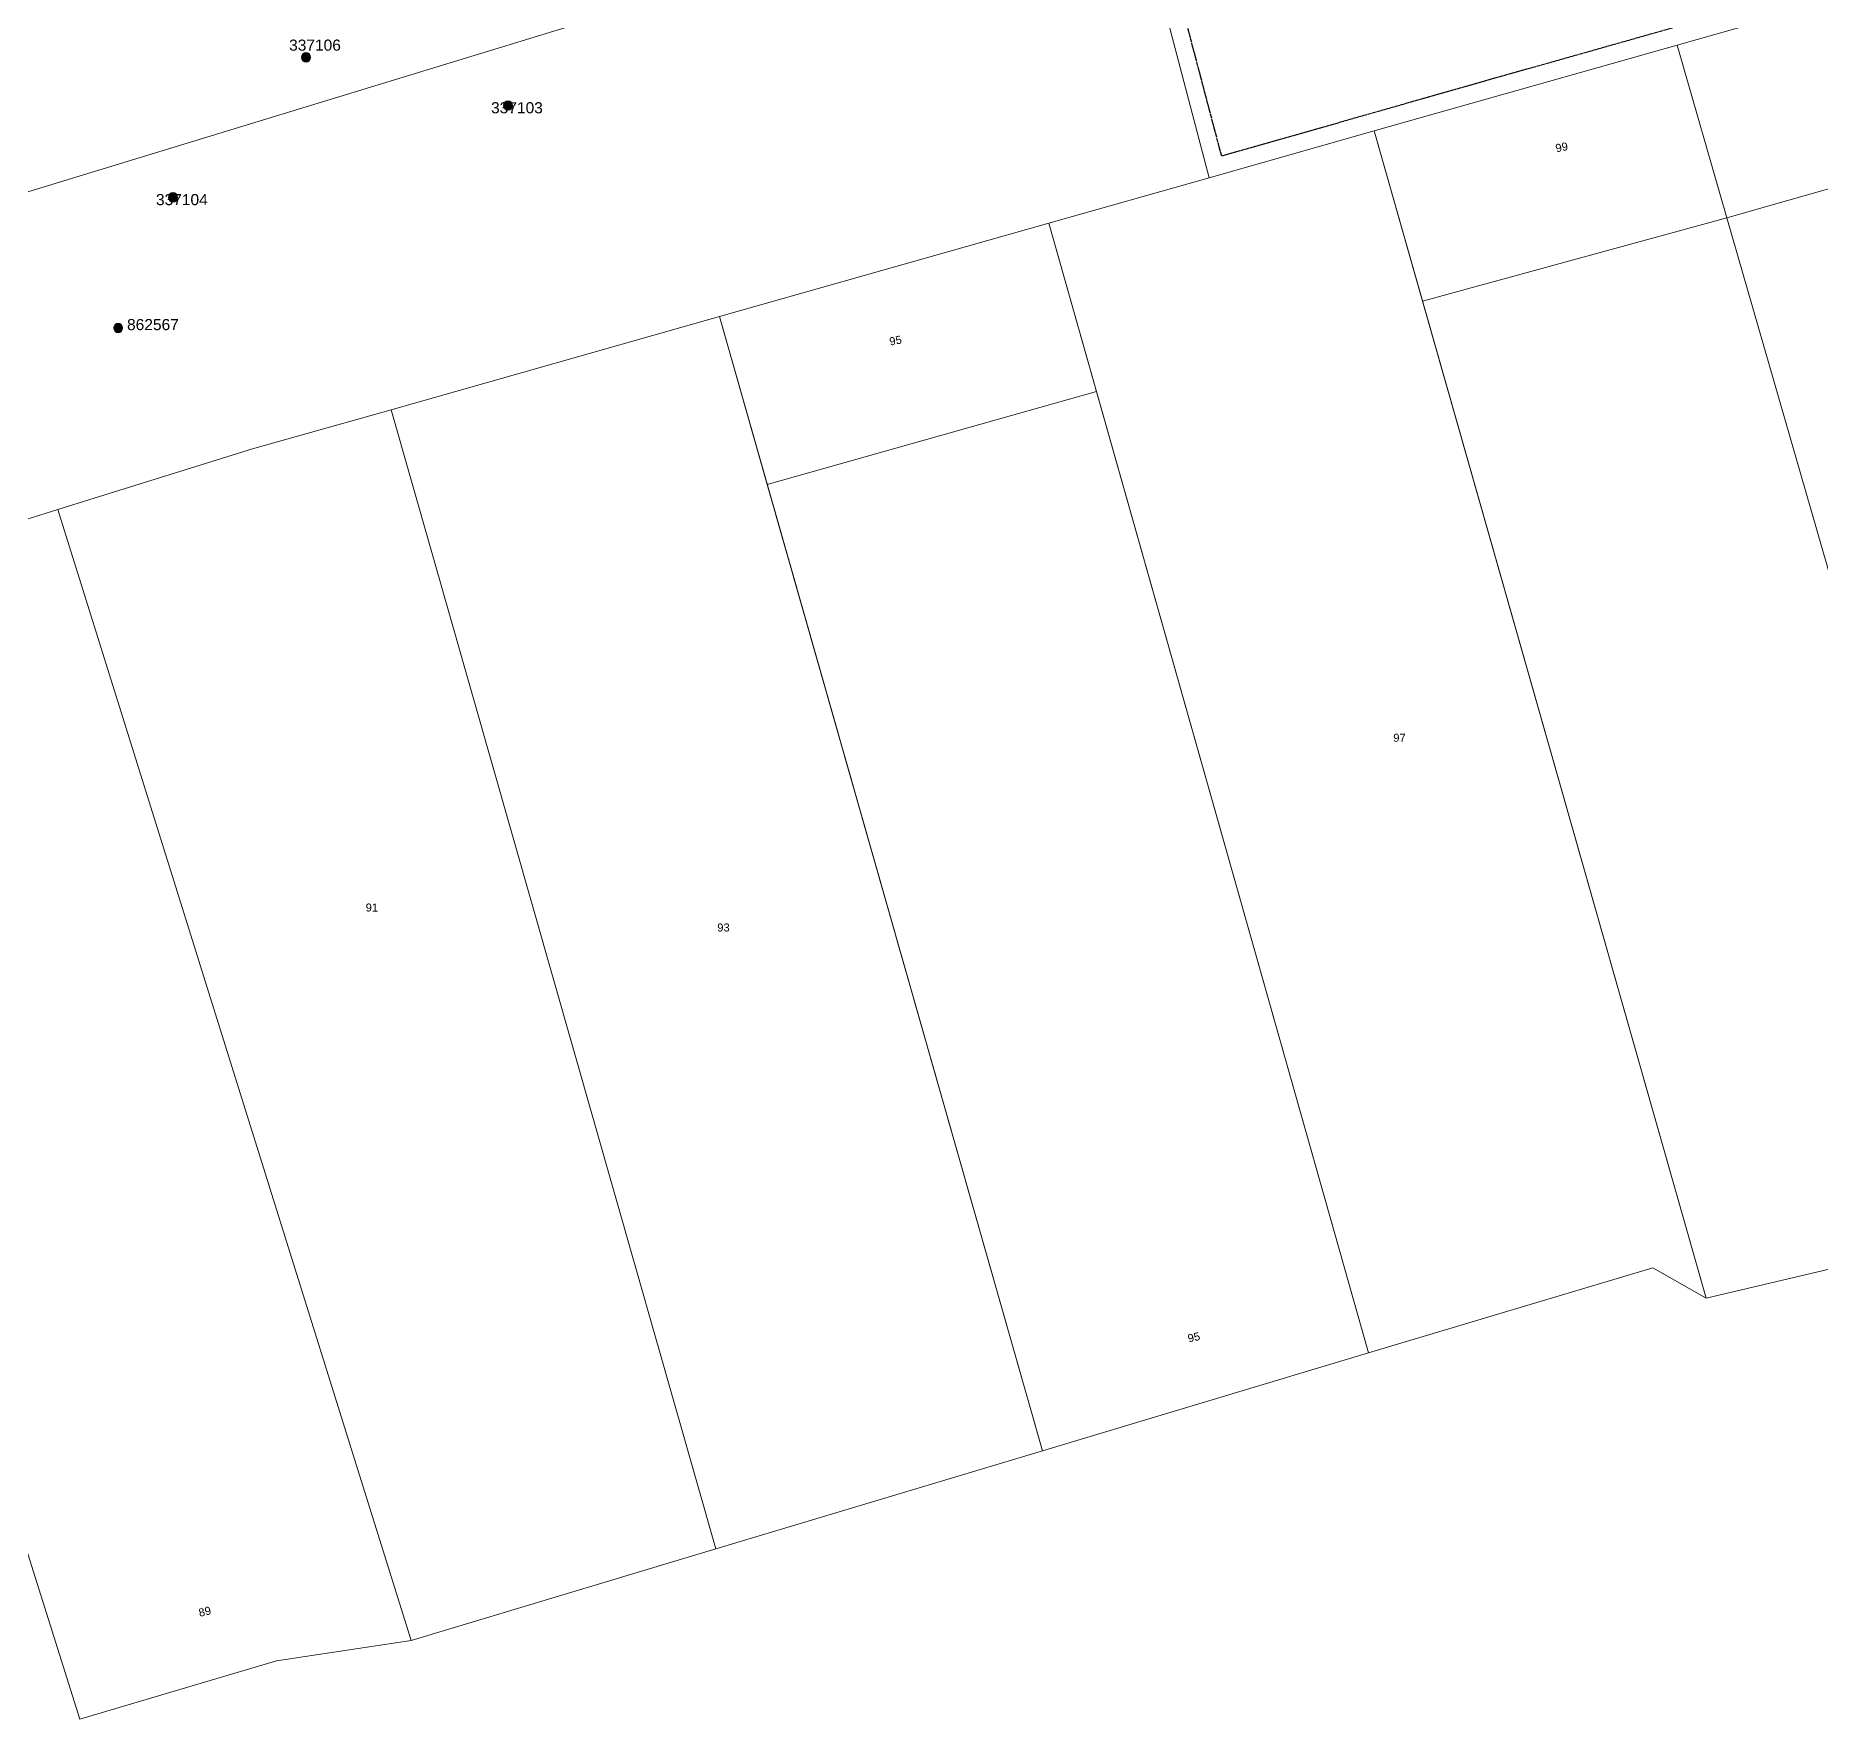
# Model space of a CAD drawing. Header units: metres. Extents: x 305887 to 307188, y 6269913 to 6270847.
# Drawn here: x 306325.1 to 306726.4, y 6269912.6 to 6270291.2 of the extents above; entities that cross this region are included whole.
import ezdxf
from ezdxf.enums import TextEntityAlignment as Align

# ---------------------------------------------------------------- set-up
doc = ezdxf.new("R2010")
doc.units = ezdxf.units.M
doc.linetypes.add('Cable Exist OH', pattern=[1, 1, 0])
doc.layers.get('0').update_dxf_attribs({"color": 6})
doc.layers.add('Cadastre Land Parcels_SP_EXT', color=9, linetype='Continuous', lineweight=5)
doc.layers.add('Mains_HV_EXT', color=7, linetype='Continuous')
doc.layers.add('SupportsOH_SP_TR_HV_LV_SL_EXT', color=7, linetype='Continuous')
doc.styles.add('POLE_LABEL', font='arial.ttf')
doc.styles.get("Standard").update_dxf_attribs({"font": 'arial.ttf'})

# ---------------------------------------------------------------- blocks, each defined once
blk = doc.blocks.new('POLE_EXT')
blk.add_hatch(color=256).paths.add_polyline_path([(-1, 0, 1), (1, 0, 1)])
blk.add_lwpolyline([(-1, 0, 1), (1, 0, 1)], format="xyb", close=True)
for tag, height, flags, p in [('pNumber', 2.5, 8, (-17.84, 2.07)), ('OWNED_BY', 0.2, 9, (1.35, -0.4)), ('SPECIAL_USE', 0.2, 9, (1.35, -0.8)), ('STATE', 0.2, 9, (1.35, -1)), ('cLV', 0.2, 9, (1.35, -1.4)), ('hDepth', 0.2, 9, (1.35, -1.6)), ('hDia', 0.2, 9, (1.35, -1.8)), ('cHV', 0.2, 9, (1.35, -2)), ('cLinedev', 0.2, 9, (1.35, -3.4)), ('pExisting', 0.2, 9, (1.35, -3.8)), ('PARENT', 0.2, 9, (1.35, -0.6)), ('USAGE', 0.2, 9, (1.35, -1.2)), ('LBRACKET', 0.2, 9, (1.35, -2.2)), ('LExisting', 0.2, 9, (1.35, -2.4)), ('LANTNUMBER', 0.2, 9, (1.35, -2.6)), ('LOther', 0.2, 9, (1.35, -2.8)), ('LRemove', 0.2, 9, (1.35, -3)), ('LEGEND', 0.2, 9, (1.35, -3.2)), ('LOCATION', 0.2, 9, (1.35, -3.6)), ('PFNUMBER', 0.2, 9, (1.35, -4)), ('pFooting', 0.2, 9, (1.35, -4.4)), ('pNew', 0.2, 9, (1.35, -4.6)), ('pRelocate', 0.2, 9, (1.35, -5)), ('pRemove', 0.2, 9, (1.35, -5.2)), ('pReplace', 0.2, 9, (1.35, -5.4)), ('pStay', 0.2, 9, (1.35, -5.6)), ('pType', 0.2, 9, (1.35, -5.8)), ('cspan', 0.2, 9, (1.35, -6)), ('STREETNAME', 0.2, 9, (1.35, -6.2)), ('SUBURB', 0.2, 9, (1.35, -6.4)), ('OPERATED_BY', 0.2, 9, (1.36, -7.01)), ('NEWPFNUMBER', 0.2, 9, (1.35, -4.2)), ('NOTES', 0.2, 9, (1.35, -6.6)), ('MAINTAINED_BY', 0.2, 9, (1.36, -6.81))]:
    blk.add_attdef(tag, text='', height=height, dxfattribs=dict(flags=flags)).set_placement(p, align=Align.MIDDLE_LEFT)
at = {"style": 'POLE_LABEL'}
for tag, height, flags, p in [('STRUCTURE_PLANT_NUMBER', 0.2, 9, (1.35, 0.03)), ('ASSET_NUM', 2.5, 8, (2, 2)), ('STREET_CODE', 0.2, 9, (1.35, -0.2))]:
    blk.add_attdef(tag, text='', height=height, dxfattribs=dict(at, flags=flags)).set_placement(p, align=Align.MIDDLE_LEFT)
at = {"flags": 1}
blk.add_attdef('Z', (1.35, -7.33), '', height=0.2, dxfattribs=at)

msp = doc.modelspace()

# ---------------------------------------------------------------- linework, layer by layer
at = {"layer": 'Cadastre Land Parcels_SP_EXT', "linetype": 'Continuous'}
for points in [[(306910.24, 6270422.09), (306886.86, 6270453.22), (306568.99, 6270360.97), (306567.29, 6270345.5), (306567.51, 6270344.29), (306567.64, 6270343.07), (306567.66, 6270341.83), (306567.58, 6270340.59), (306588.97, 6270259.28), (306626.07, 6270269.81), (306694.22, 6270289.14), (306763.06, 6270308.68), (306833.38, 6270328.63), (306954.61, 6270363), (306910.24, 6270422.09)], [(306774.09, 6270269.8), (306763.06, 6270308.68), (306694.22, 6270289.14), (306705.41, 6270250.3), (306774.09, 6270269.8)], [(306705.41, 6270250.3), (306694.22, 6270289.14), (306626.07, 6270269.81), (306636.95, 6270231.55), (306705.41, 6270250.3)], [(306700.71, 6270007.28), (306626.07, 6270269.81), (306588.97, 6270259.28), (306552.94, 6270249.09), (306624.82, 6269995), (306688.75, 6270014.15), (306700.71, 6270007.28)], [(306836.35, 6270050.27), (306776.07, 6270262.83), (306774.09, 6270269.8), (306705.41, 6270250.3), (306770.71, 6270023.76), (306836.35, 6270050.27)], [(306563.65, 6270211.23), (306552.94, 6270249.09), (306478.83, 6270228.06), (306489.59, 6270190.3), (306563.65, 6270211.23)], [(306770.71, 6270023.76), (306705.41, 6270250.3), (306636.95, 6270231.55), (306700.71, 6270007.28), (306770.71, 6270023.76)], [(306551.49, 6269972.99), (306478.83, 6270228.06), (306405.01, 6270207.12), (306478.02, 6269950.92), (306551.49, 6269972.99)], [(306624.82, 6269995), (306563.65, 6270211.23), (306489.59, 6270190.3), (306551.49, 6269972.99), (306624.82, 6269995)], [(306478.02, 6269950.92), (306405.01, 6270207.12), (306373.78, 6270198.31), (306330.03, 6270184.66), (306409.48, 6269930.32), (306478.02, 6269950.92)], [(306379.24, 6269925.77), (306409.48, 6269930.32), (306330.03, 6270184.66), (306320.09, 6270181.56), (306256.56, 6270161.73), (306334.97, 6269912.59), (306379.24, 6269925.77)]]:
    msp.add_lwpolyline(points, close=True, dxfattribs=at)
for points in [[(306555.44, 6270327.14), (306280.99, 6270243.25), (306320.09, 6270181.56), (306330.03, 6270184.66), (306373.78, 6270198.31), (306405.01, 6270207.12), (306478.83, 6270228.06), (306552.94, 6270249.09), (306588.97, 6270259.28), (306588.97, 6270259.28), (306567.58, 6270340.59)], [(306241.87, 6270304.98), (306280.99, 6270243.25), (306555.44, 6270327.14)]]:
    msp.add_lwpolyline(points, dxfattribs=at)
at = {"layer": 'Mains_HV_EXT', "linetype": 'Cable Exist OH'}
msp.add_lwpolyline([(306693.15, 6270292.94), (306650.89, 6270281), (306591.78, 6270264.14), (306576.76, 6270321.12)], dxfattribs=at)

# ---------------------------------------------------------------- block references
at = {"layer": 'SupportsOH_SP_TR_HV_LV_SL_EXT'}
ref = msp.add_blockref('POLE_EXT', (306385.87, 6270286.36), dxfattribs=at)
ref.add_attrib('ASSET_NUM', '337106', dxfattribs={"layer": '0', "height": 2.5, "style": 'POLE_LABEL'}).set_placement((306387.87, 6270287.11), align=Align.BOTTOM_CENTER)
ref = msp.add_blockref('POLE_EXT', (306431.29, 6270275.53), dxfattribs=at)
ref.add_attrib('ASSET_NUM', '337103', dxfattribs={"layer": '0', "height": 2.5, "style": 'POLE_LABEL'}).set_placement((306433.29, 6270276.28), align=Align.TOP_CENTER)
ref = msp.add_blockref('POLE_EXT', (306355.93, 6270254.87), dxfattribs=at)
ref.add_attrib('ASSET_NUM', '337104', dxfattribs={"layer": '0', "height": 2.5, "style": 'POLE_LABEL'}).set_placement((306357.93, 6270255.62), align=Align.TOP_CENTER)
ref = msp.add_blockref('POLE_EXT', (306343.6, 6270225.51), dxfattribs=at)
ref.add_attrib('ASSET_NUM', '862567', dxfattribs={"layer": '0', "height": 2.5, "style": 'POLE_LABEL'}).set_placement((306345.6, 6270226.26), align=Align.MIDDLE_LEFT)

# ---------------------------------------------------------------- texts
at = {"layer": 'Cadastre Land Parcels_SP_EXT'}
for s, rotation, p in [('99', 12.0023, (306667.07, 6270264.99)), ('95', 10.5793, (306517.23, 6270221.54)), ('95', 13.0966, (306584.37, 6269997.31)), ('89', 13.4758, (306361.94, 6269935.62))]:
    msp.add_text(s, height=1.8, rotation=rotation, dxfattribs=at).set_placement(p)
for s, p in [('97', (306630.37, 6270132.44)), ('91', (306399.26, 6270094.26)), ('93', (306478.34, 6270089.77))]:
    msp.add_text(s, height=1.8, dxfattribs=at).set_placement(p)

doc.saveas('drawing.dxf')
